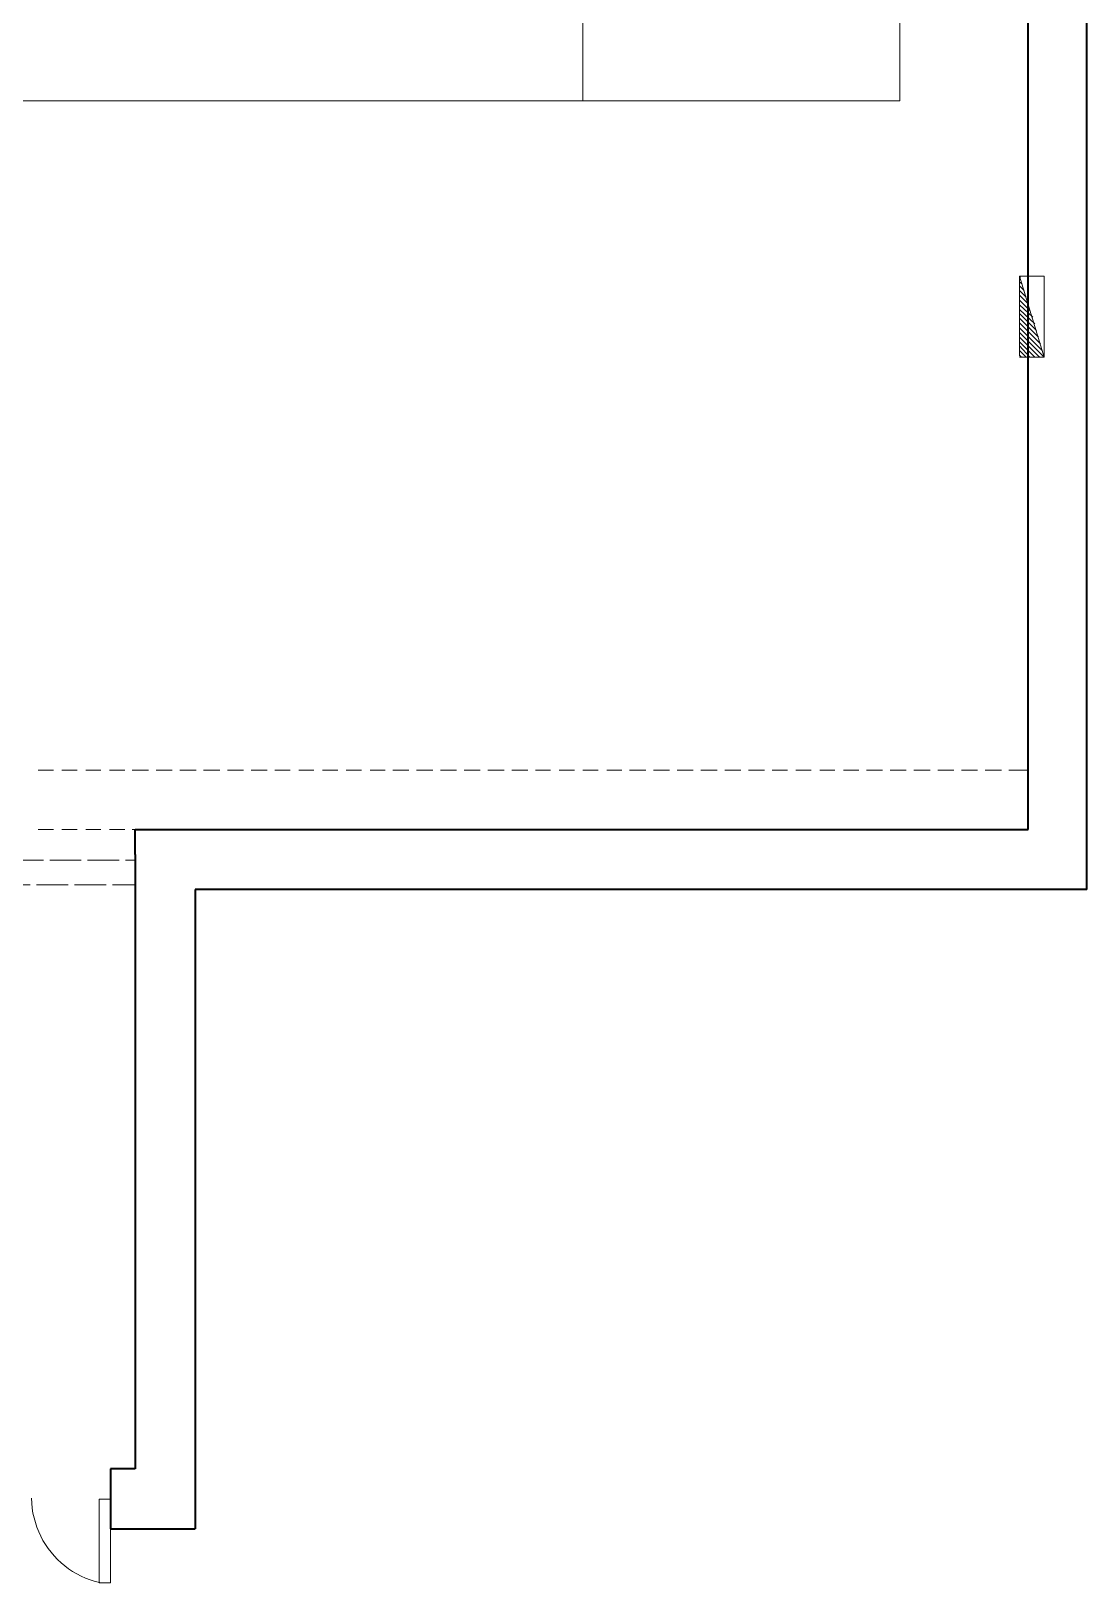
# Model space of a CAD drawing. Header units: millimetres. Extents: x -4600 to 229000, y -4300 to 19460.
# Drawn here: x 210011 to 214257, y 1341 to 7580 of the extents above; entities that cross this region are included whole.
import ezdxf

# ---------------------------------------------------------------- set-up
doc = ezdxf.new("R2010")
doc.units = ezdxf.units.MM
doc.header["$LTSCALE"] = 100
doc.linetypes.add('DASHED', pattern=[1.524, 1.27, -0.254])
for name, color, linetype, lineweight in [('A-EX-BEAM', 8, 'Continuous', 13), ('A-EX-DOOR', 3, 'Continuous', 18), ('A-EX-OPENING', 8, 'DASHED', 13), ('A-EX-SERVICE', 6, 'Continuous', 13), ('A-EX-WALL', 7, 'Continuous', 35), ('R2-COLD', 5, 'Continuous', 18)]:
    doc.layers.add(name, color=color, linetype=linetype, lineweight=lineweight)

# ---------------------------------------------------------------- blocks, each defined once
blk = doc.blocks.new('SOURCE_PROPOSED')
at = {"layer": 'A-EX-BEAM'}
for p, q in [((13985.6, 4794.1), (13985.6, 4472.8)), ((14085, 4794.1), (13985.6, 4794.1)), ((14085, 4469), (13985.6, 4794.1)), ((13985.6, 4790.2), (13989.4, 4790.2)), ((13985.6, 4771.1), (13997.1, 4763.5)), ((13985.6, 4755.8), (14004.7, 4736.7)), ((13997.1, 4794.1), (13997.1, 4794.1)), ((14085, 4469), (14085, 4794.1)), ((14085, 4794.1), (14085, 4794.1)), ((13985.6, 4736.7), (14012.4, 4709.9)), ((13985.6, 4717.6), (14020, 4683.2)), ((13985.6, 4698.5), (14027.6, 4656.4)), ((13985.6, 4679.3), (14039.1, 4629.6)), ((13985.6, 4660.2), (14046.8, 4602.8)), ((13985.6, 4644.9), (14054.4, 4576.1)), ((13985.6, 4625.8), (14062.1, 4549.3)), ((13985.6, 4606.7), (14069.7, 4522.5)), ((13985.6, 4587.5), (14077.3, 4495.8)), ((13985.6, 4568.4), (14085, 4469)), ((13985.6, 4549.3), (14065.9, 4469)), ((13985.6, 4530.2), (14046.8, 4469)), ((13985.6, 4514.9), (14027.6, 4469)), ((13985.6, 4495.8), (14012.4, 4469)), ((13985.6, 4476.6), (13993.2, 4469)), ((13985.6, 4469), (14085, 4469)), ((13997.1, 4472.8), (13997.1, 4472.8)), ((14065.9, 4472.8), (14065.9, 4472.8)), ((10040.1, 2809.2), (10101.2, 2809.2)), ((10135.6, 2809.2), (10196.8, 2809.2)), ((10231.2, 2809.2), (10292.4, 2809.2)), ((10326.8, 2809.2), (10387.9, 2809.2)), ((10418.5, 2809.2), (10483.5, 2809.2)), ((10514.1, 2809.2), (10579.1, 2809.2)), ((10609.7, 2809.2), (10674.7, 2809.2)), ((10705.3, 2809.2), (10770.3, 2809.2)), ((10800.9, 2809.2), (10865.8, 2809.2)), ((10896.4, 2809.2), (10961.4, 2809.2)), ((10992, 2809.2), (11053.2, 2809.2)), ((11087.6, 2809.2), (11148.8, 2809.2)), ((11183.2, 2809.2), (11244.3, 2809.2)), ((11278.8, 2809.2), (11339.9, 2809.2)), ((11374.3, 2809.2), (11435.5, 2809.2)), ((11466.1, 2809.2), (11531.1, 2809.2)), ((11561.7, 2809.2), (11626.7, 2809.2)), ((11657.3, 2809.2), (11722.2, 2809.2)), ((11752.8, 2809.2), (11817.8, 2809.2)), ((11848.4, 2809.2), (11913.4, 2809.2)), ((11944, 2809.2), (12009, 2809.2)), ((12039.6, 2809.2), (12100.7, 2809.2)), ((12135.2, 2809.2), (12196.3, 2809.2)), ((12230.7, 2809.2), (12291.9, 2809.2)), ((12326.3, 2809.2), (12387.5, 2809.2)), ((12418.1, 2809.2), (12483.1, 2809.2)), ((12513.7, 2809.2), (12578.6, 2809.2)), ((12609.2, 2809.2), (12674.2, 2809.2)), ((12704.8, 2809.2), (12769.8, 2809.2)), ((12800.4, 2809.2), (12865.4, 2809.2)), ((12896, 2809.2), (12961, 2809.2)), ((12991.6, 2809.2), (13052.7, 2809.2)), ((13087.1, 2809.2), (13148.3, 2809.2)), ((13182.7, 2809.2), (13243.9, 2809.2)), ((13278.3, 2809.2), (13339.5, 2809.2)), ((13370.1, 2809.2), (13435, 2809.2)), ((13465.6, 2809.2), (13530.6, 2809.2)), ((13561.2, 2809.2), (13626.2, 2809.2)), ((13656.8, 2809.2), (13721.8, 2809.2)), ((13752.4, 2809.2), (13817.4, 2809.2)), ((13848, 2809.2), (13912.9, 2809.2)), ((13943.5, 2809.2), (14020, 2809.2)), ((10040.1, 2570.8), (10101.2, 2570.8)), ((10135.6, 2570.8), (10196.8, 2570.8)), ((10231.2, 2570.8), (10292.4, 2570.8)), ((10326.8, 2570.8), (10387.9, 2570.8)), ((10418.5, 2570.8), (10483.5, 2570.8)), ((10514.1, 2570.8), (10579.1, 2570.8)), ((10609.7, 2570.8), (10674.7, 2570.8)), ((10705.3, 2570.8), (10770.3, 2570.8)), ((10800.9, 2570.8), (10865.8, 2570.8)), ((10896.4, 2570.8), (10961.4, 2570.8)), ((10992, 2570.8), (11053.2, 2570.8)), ((11087.6, 2570.8), (11148.8, 2570.8)), ((11183.2, 2570.8), (11244.3, 2570.8)), ((11278.8, 2570.8), (11339.9, 2570.8)), ((11374.3, 2570.8), (11435.5, 2570.8)), ((11466.1, 2570.8), (11531.1, 2570.8)), ((11561.7, 2570.8), (11626.7, 2570.8)), ((11657.3, 2570.8), (11722.2, 2570.8)), ((11752.8, 2570.8), (11817.8, 2570.8)), ((11848.4, 2570.8), (11913.4, 2570.8)), ((11944, 2570.8), (12009, 2570.8)), ((12039.6, 2570.8), (12100.7, 2570.8)), ((12135.2, 2570.8), (12196.3, 2570.8)), ((12230.7, 2570.8), (12291.9, 2570.8)), ((12326.3, 2570.8), (12387.5, 2570.8)), ((12418.1, 2570.8), (12483.1, 2570.8)), ((12513.7, 2570.8), (12578.6, 2570.8)), ((12609.2, 2570.8), (12674.2, 2570.8)), ((12704.8, 2570.8), (12769.8, 2570.8)), ((12800.4, 2570.8), (12865.4, 2570.8)), ((12896, 2570.8), (12961, 2570.8)), ((12991.6, 2570.8), (13052.7, 2570.8)), ((13087.1, 2570.8), (13148.3, 2570.8)), ((13182.7, 2570.8), (13243.9, 2570.8)), ((13278.3, 2570.8), (13339.5, 2570.8)), ((13370.1, 2570.8), (13435, 2570.8)), ((13465.6, 2570.8), (13530.6, 2570.8)), ((13561.2, 2570.8), (13626.2, 2570.8)), ((13656.8, 2570.8), (13721.8, 2570.8)), ((13752.4, 2570.8), (13817.4, 2570.8)), ((13848, 2570.8), (13912.9, 2570.8)), ((13943.5, 2570.8), (14020, 2570.8))]:
    blk.add_line(p, q, dxfattribs=at)
at = {"layer": 'A-EX-DOOR'}
for p, q in [((10284.7, -458.8), (10284.7, -122.4)), ((10330.6, -122.4), (10284.7, -122.4)), ((10330.6, -122.4), (10330.6, -458.8)), ((10330.6, -458.8), (10284.7, -458.8))]:
    blk.add_line(p, q, dxfattribs=at)
blk.add_lwpolyline([(10013.3, -118.2), (10014.2, -138.5), (10016.2, -158.4), (10019.3, -178.1), (10023.5, -197.4), (10028.8, -216.4), (10035, -234.9), (10042.2, -253), (10050.4, -270.6), (10059.5, -287.7), (10069.5, -304.2), (10080.4, -320.1), (10092.2, -335.4), (10104.7, -350.1), (10118, -364), (10132.1, -377.3), (10146.9, -389.7), (10162.4, -401.4), (10178.6, -412.2), (10195.5, -422.2), (10212.9, -431.2), (10230.9, -439.3), (10249.5, -446.4), (10268.7, -452.5), (10288.3, -457.6)], dxfattribs=at)
at = {"layer": 'A-EX-OPENING'}
for p, q in [((9172.2, 2447.1), (10430, 2447.1)), ((9271.6, 2347.6), (10430, 2347.6))]:
    blk.add_line(p, q, dxfattribs=at)
at = {"layer": 'A-EX-SERVICE'}
for p, q in [((13985.6, 4794.1), (13985.6, 4472.8)), ((14085, 4794.1), (13985.6, 4794.1)), ((14085, 4469), (13985.6, 4794.1)), ((13985.6, 4790.2), (13989.4, 4790.2)), ((13985.6, 4771.1), (13997.1, 4763.5)), ((13985.6, 4755.8), (14004.7, 4736.7)), ((13997.1, 4794.1), (13997.1, 4794.1)), ((14085, 4469), (14085, 4794.1)), ((14085, 4794.1), (14085, 4794.1)), ((13985.6, 4736.7), (14012.4, 4709.9)), ((13985.6, 4717.6), (14020, 4683.2)), ((13985.6, 4698.5), (14027.6, 4656.4)), ((13985.6, 4679.3), (14039.1, 4629.6)), ((13985.6, 4660.2), (14046.8, 4602.8)), ((13985.6, 4644.9), (14054.4, 4576.1)), ((13985.6, 4625.8), (14062.1, 4549.3)), ((13985.6, 4606.7), (14069.7, 4522.5)), ((13985.6, 4587.5), (14077.3, 4495.8)), ((13985.6, 4568.4), (14085, 4469)), ((13985.6, 4549.3), (14065.9, 4469)), ((13985.6, 4530.2), (14046.8, 4469)), ((13985.6, 4514.9), (14027.6, 4469)), ((13985.6, 4495.8), (14012.4, 4469)), ((13985.6, 4476.6), (13993.2, 4469)), ((13985.6, 4469), (14085, 4469)), ((13997.1, 4472.8), (13997.1, 4472.8)), ((14065.9, 4472.8), (14065.9, 4472.8)), ((10040.1, 2809.2), (10101.2, 2809.2)), ((10135.6, 2809.2), (10196.8, 2809.2)), ((10231.2, 2809.2), (10292.4, 2809.2)), ((10326.8, 2809.2), (10387.9, 2809.2)), ((10418.5, 2809.2), (10483.5, 2809.2)), ((10514.1, 2809.2), (10579.1, 2809.2)), ((10609.7, 2809.2), (10674.7, 2809.2)), ((10705.3, 2809.2), (10770.3, 2809.2)), ((10800.9, 2809.2), (10865.8, 2809.2)), ((10896.4, 2809.2), (10961.4, 2809.2)), ((10992, 2809.2), (11053.2, 2809.2)), ((11087.6, 2809.2), (11148.8, 2809.2)), ((11183.2, 2809.2), (11244.3, 2809.2)), ((11278.8, 2809.2), (11339.9, 2809.2)), ((11374.3, 2809.2), (11435.5, 2809.2)), ((11466.1, 2809.2), (11531.1, 2809.2)), ((11561.7, 2809.2), (11626.7, 2809.2)), ((11657.3, 2809.2), (11722.2, 2809.2)), ((11752.8, 2809.2), (11817.8, 2809.2)), ((11848.4, 2809.2), (11913.4, 2809.2)), ((11944, 2809.2), (12009, 2809.2)), ((12039.6, 2809.2), (12100.7, 2809.2)), ((12135.2, 2809.2), (12196.3, 2809.2)), ((12230.7, 2809.2), (12291.9, 2809.2)), ((12326.3, 2809.2), (12387.5, 2809.2)), ((12418.1, 2809.2), (12483.1, 2809.2)), ((12513.7, 2809.2), (12578.6, 2809.2)), ((12609.2, 2809.2), (12674.2, 2809.2)), ((12704.8, 2809.2), (12769.8, 2809.2)), ((12800.4, 2809.2), (12865.4, 2809.2)), ((12896, 2809.2), (12961, 2809.2)), ((12991.6, 2809.2), (13052.7, 2809.2)), ((13087.1, 2809.2), (13148.3, 2809.2)), ((13182.7, 2809.2), (13243.9, 2809.2)), ((13278.3, 2809.2), (13339.5, 2809.2)), ((13370.1, 2809.2), (13435, 2809.2)), ((13465.6, 2809.2), (13530.6, 2809.2)), ((13561.2, 2809.2), (13626.2, 2809.2)), ((13656.8, 2809.2), (13721.8, 2809.2)), ((13752.4, 2809.2), (13817.4, 2809.2)), ((13848, 2809.2), (13912.9, 2809.2)), ((13943.5, 2809.2), (14020, 2809.2)), ((10040.1, 2570.8), (10101.2, 2570.8)), ((10135.6, 2570.8), (10196.8, 2570.8)), ((10231.2, 2570.8), (10292.4, 2570.8)), ((10326.8, 2570.8), (10387.9, 2570.8)), ((10418.5, 2570.8), (10483.5, 2570.8)), ((10514.1, 2570.8), (10579.1, 2570.8)), ((10609.7, 2570.8), (10674.7, 2570.8)), ((10705.3, 2570.8), (10770.3, 2570.8)), ((10800.9, 2570.8), (10865.8, 2570.8)), ((10896.4, 2570.8), (10961.4, 2570.8)), ((10992, 2570.8), (11053.2, 2570.8)), ((11087.6, 2570.8), (11148.8, 2570.8)), ((11183.2, 2570.8), (11244.3, 2570.8)), ((11278.8, 2570.8), (11339.9, 2570.8)), ((11374.3, 2570.8), (11435.5, 2570.8)), ((11466.1, 2570.8), (11531.1, 2570.8)), ((11561.7, 2570.8), (11626.7, 2570.8)), ((11657.3, 2570.8), (11722.2, 2570.8)), ((11752.8, 2570.8), (11817.8, 2570.8)), ((11848.4, 2570.8), (11913.4, 2570.8)), ((11944, 2570.8), (12009, 2570.8)), ((12039.6, 2570.8), (12100.7, 2570.8)), ((12135.2, 2570.8), (12196.3, 2570.8)), ((12230.7, 2570.8), (12291.9, 2570.8)), ((12326.3, 2570.8), (12387.5, 2570.8)), ((12418.1, 2570.8), (12483.1, 2570.8)), ((12513.7, 2570.8), (12578.6, 2570.8)), ((12609.2, 2570.8), (12674.2, 2570.8)), ((12704.8, 2570.8), (12769.8, 2570.8)), ((12800.4, 2570.8), (12865.4, 2570.8)), ((12896, 2570.8), (12961, 2570.8)), ((12991.6, 2570.8), (13052.7, 2570.8)), ((13087.1, 2570.8), (13148.3, 2570.8)), ((13182.7, 2570.8), (13243.9, 2570.8)), ((13278.3, 2570.8), (13339.5, 2570.8)), ((13370.1, 2570.8), (13435, 2570.8)), ((13465.6, 2570.8), (13530.6, 2570.8)), ((13561.2, 2570.8), (13626.2, 2570.8)), ((13656.8, 2570.8), (13721.8, 2570.8)), ((13752.4, 2570.8), (13817.4, 2570.8)), ((13848, 2570.8), (13912.9, 2570.8)), ((13943.5, 2570.8), (14020, 2570.8))]:
    blk.add_line(p, q, dxfattribs=at)
at = {"layer": 'A-EX-WALL'}
for p, q in [((14257, 2328.5), (14257, 11670.9)), ((14020, 2570.8), (14020, 9630)), ((10430, 2470), (10430, 2570.8)), ((10430, 2570.8), (14020, 2570.8)), ((10430, 2470), (10430, 0)), ((14257, 2328.5), (10670.9, 2328.5)), ((10670.9, 2328.5), (10670.9, -240.9)), ((10430, 0), (10330.6, 0)), ((10330.6, 0), (10330.6, -240.9)), ((10330.6, -240.9), (10670.9, -240.9))]:
    blk.add_line(p, q, dxfattribs=at)
blk = doc.blocks.new('R2_WATER')
at = {"layer": 'R2-COLD'}
for points in [[(12230.7, 10949.5), (12230.7, 5499.4), (9682, 5499.4)], [(13505.1, 10917.6), (13505.1, 5499.4), (9682, 5499.4)]]:
    blk.add_lwpolyline(points, dxfattribs=at)
blk = doc.blocks.new('A06_SHEET')
for name in ['SOURCE_PROPOSED', 'R2_WATER']:
    blk.add_blockref(name, (0, 1800))

msp = doc.modelspace()

# ---------------------------------------------------------------- block references
msp.add_blockref('A06_SHEET', (200000, 0))

doc.saveas('drawing.dxf')
